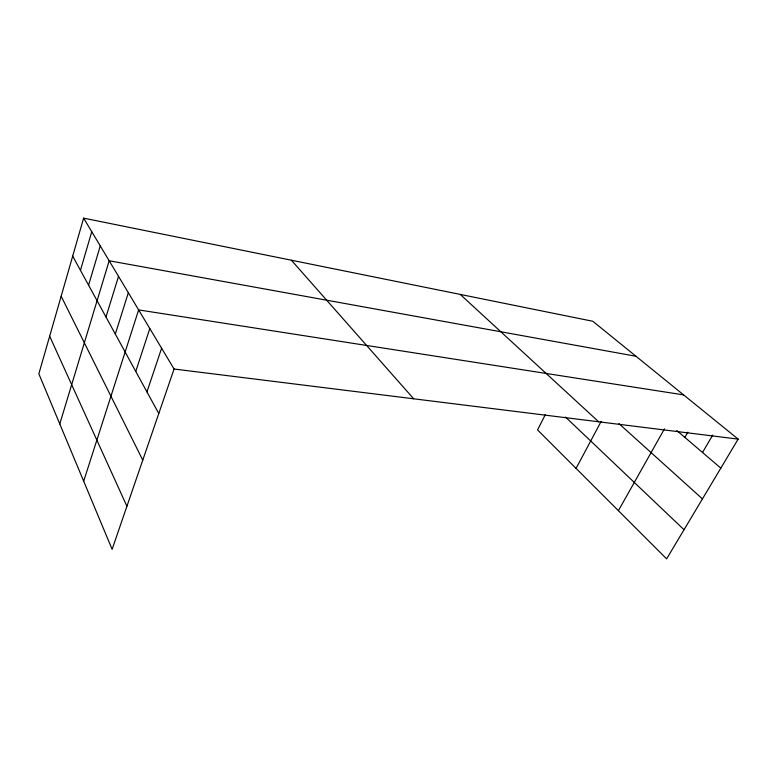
<?xml version="1.0" encoding="UTF-8"?>
<svg xmlns="http://www.w3.org/2000/svg" width="777" height="777" viewBox="0 0 777 777"><rect width="100%" height="100%" fill="white"/><g stroke="black" fill="none" stroke-linecap="round" stroke-linejoin="round"><path stroke-width="1.17" d="M83.615 218.133L38.85 373.815L112.121 549.329L174.077 369.017L83.615 218.133L592.822 321.27L738.15 439.122L666.627 558.867L537.558 429.914L545.328 414.636M80.458 270.338L91.754 231.701M88.578 285.198L100.262 245.901M59.78 423.96L109.178 260.771L635.955 356.255M105.993 317.016L118.522 276.359M115.326 334.091L128.331 292.715M83.683 481.206L138.636 309.906L683.585 394.881M135.752 371.435L149.815 328.554M146.95 391.919L161.606 348.222M576.068 468.385L601.145 421.425M618.395 510.674L664.461 428.846M684.858 437.412L687.868 432.167M702.515 452.486L712.694 435.091M174.077 369.017L738.15 439.122M676.796 430.516L720.823 468.123M618.929 423.601L702.457 498.892M460.256 294.425L598.669 421.785M565.53 417.064L684.032 529.729M291.385 260.217L413.685 398.795M72.688 256.128L158.78 413.539M61.16 296.231L142.764 460.159M49.66 336.227L126.913 506.283"/></g></svg>
